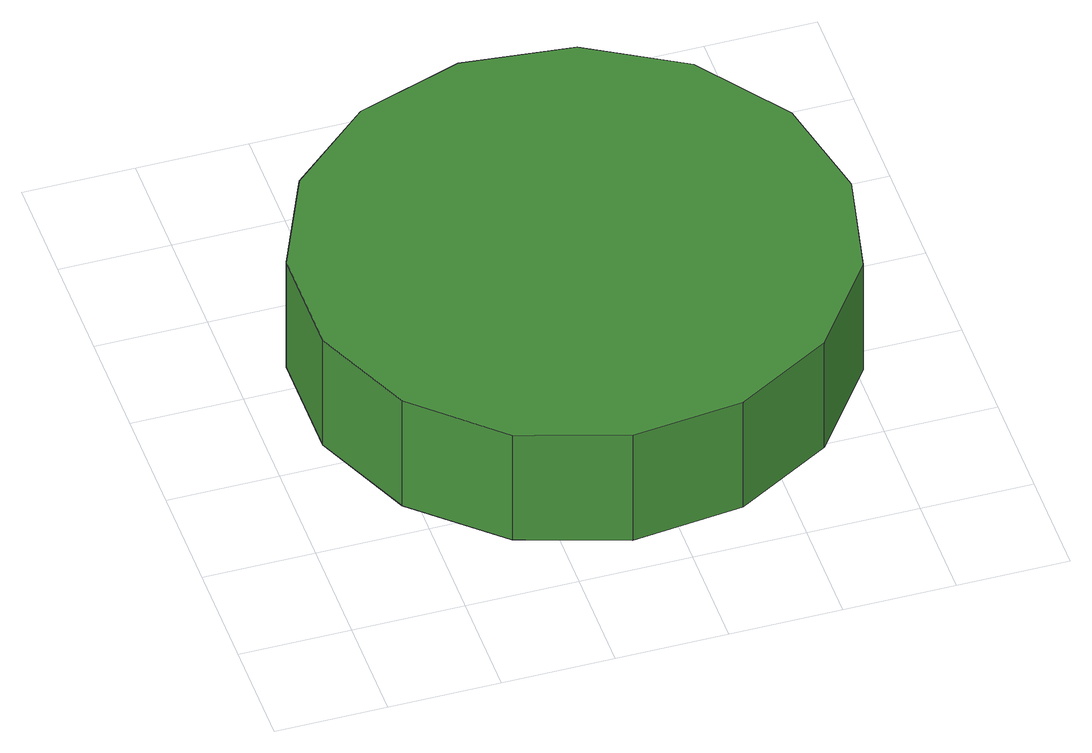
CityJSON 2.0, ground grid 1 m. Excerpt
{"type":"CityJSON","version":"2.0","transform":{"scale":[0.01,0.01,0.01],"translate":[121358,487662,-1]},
"CityObjects":{
"tree1":{"type":"SolitaryVegetationObject","attributes":{"function":"something"},"geometry":[{"type":"MultiSurface","lod":"1","boundaries":[[[0,1,2,3,4,5,6,7,8,9,10,11,12,13,14]],[[15,16,17,18,19,20,21,22,23,24,25,26,27,28,29]],[[0,29,28,1]],[[1,28,27,2]],[[2,27,26,3]],[[3,26,25,4]],[[4,25,24,5]],[[5,24,23,6]],[[6,23,22,7]],[[7,22,21,8]],[[8,21,20,9]],[[9,20,19,10]],[[10,19,18,11]],[[11,18,17,12]],[[12,17,16,13]],[[13,16,15,14]],[[14,15,29,0]]]}]}
},
"vertices":[
[527,277,194],[506,376,194],[446,458,194],[359,508,194],[258,519,194],[162,487,194],[87,420,194],[46,327,194],[46,226,194],[87,134,194],[162,66,194],[258,35,194],[359,46,194],[446,96,194],[506,178,194],[506,178,75],[446,96,75],[359,46,75],[258,35,75],[162,66,75],[87,134,75],[46,226,75],[46,327,75],[87,420,75],[162,487,75],[258,519,75],[359,508,75],[446,458,75],[506,376,75],[527,277,75]
]}
